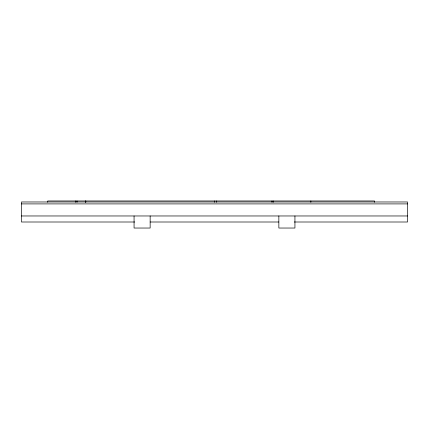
<?xml version="1.0" encoding="UTF-8"?>
<svg xmlns="http://www.w3.org/2000/svg" width="429" height="429" viewBox="0 0 429 429"><rect width="100%" height="100%" fill="white"/><g stroke="black" fill="none" stroke-linecap="round" stroke-linejoin="round"><path stroke-width="0.64" d="M21.45 203.904L407.55 203.904M21.45 215.969L407.55 215.969M134.733 222.002L21.45 222.002L21.45 201.973L407.55 201.973L407.55 222.002L294.267 222.002M150.15 222.002L278.85 222.002M374.528 202.252L374.496 200.965L47.726 200.965L47.726 202.252M310.853 200.965L310.853 202.252M294.938 215.969L294.938 228.035L278.85 228.035L278.85 215.969M273.209 200.965L273.209 202.252M271.981 200.965L271.981 202.252M216.361 200.965L216.361 202.252M214.5 200.965L214.5 202.252M150.15 215.969L150.15 228.035L134.062 228.035L134.062 215.969M85.8 200.965L85.8 202.252M85.328 200.965L85.328 202.252M77.005 200.965L77.005 202.252M75.702 200.965L75.702 202.252"/></g></svg>
